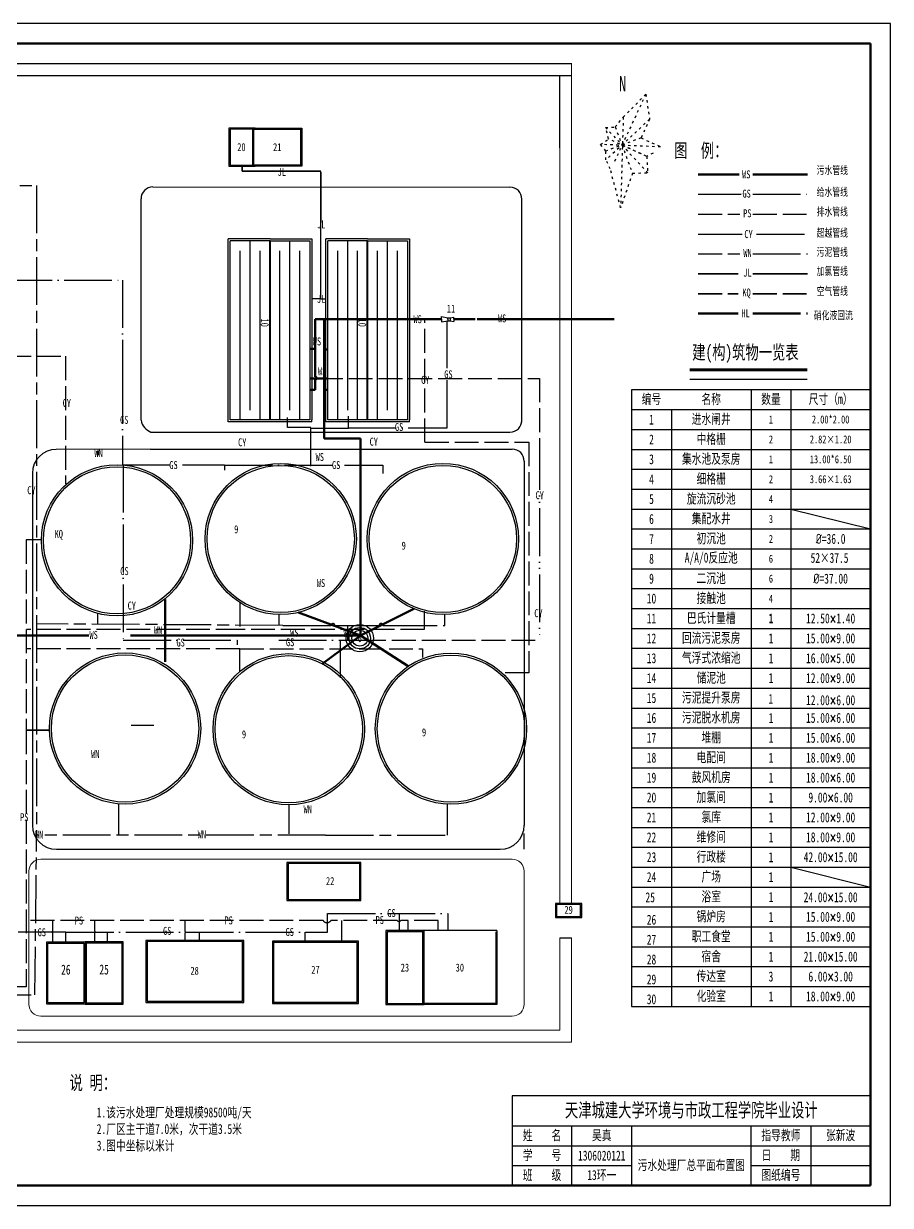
# Model space of a CAD drawing. Header units: millimetres. Extents: x 4839 to 6835, y 14 to 1430.
# Drawn here: x 5245 to 5680, y 14 to 608 of the extents above; entities that cross this region are included whole.
import ezdxf
from ezdxf.enums import TextEntityAlignment as Align

# ---------------------------------------------------------------- set-up
doc = ezdxf.new("R2010")
doc.units = ezdxf.units.MM
for name, pattern in [('ACAD_ISO02W100', [15, 12, -3]), ('ACAD_ISO03W100', [30, 12, -18]), ('ACAD_ISO04W100', [30, 24, -3, 0, -3]), ('ACAD_ISO05W100', [33, 24, -3, 0, -3, 0, -3]), ('ACAD_ISO08W100', [36, 24, -3, 6, -3]), ('ACAD_ISO11W100', [33, 12, -3, 12, -3, 0, -3])]:
    doc.linetypes.add(name, pattern=pattern)
for name, color, linetype in [('其他构筑物', 200, 'Continuous'), ('厂区排水管线', 252, 'ACAD_ISO02W100'), ('厂区给水管', 150, 'ACAD_ISO04W100'), ('图框线和图表线', 7, 'Continuous'), ('文字', 7, 'Continuous'), ('污水处理构筑物', 6, 'Continuous'), ('绿地', 3, 'Continuous'), ('草地', 96, 'Continuous'), ('超越管线', 7, 'ACAD_ISO05W100'), ('辅助构筑物和建筑物', 1, 'Continuous')]:
    doc.layers.add(name, color=color, linetype=linetype)
for name, color, linetype, lineweight in [('加氯线', 4, 'Continuous', 35), ('污水管线', 5, 'Continuous', 50), ('污泥管线', 40, 'ACAD_ISO08W100', 50), ('消化液回流', 1, 'ACAD_ISO08W100', 50), ('空气管线', 30, 'ACAD_ISO11W100', 35)]:
    doc.layers.add(name, color=color, linetype=linetype, lineweight=lineweight)
doc.styles.add('52', font='', dxfattribs={"width": 0.7, "height": 5})
doc.styles.get("Standard").update_dxf_attribs({"font": 'txt', "bigfont": 'gbcbig.shx'})
doc.styles.add('长仿宋', font='simfang.ttf', dxfattribs={"width": 0.7, "height": 4})
doc.styles.get('52').set_extended_font_data('FangSong_GB2312')

msp = doc.modelspace()

# ---------------------------------------------------------------- linework, layer by layer
at = {"lineweight": -3}
for p, q in [((5680.15, 608.05), (4839.15, 608.05)), ((5680.15, 14.05), (5680.15, 608.05)), ((4839.15, 14.05), (5680.15, 14.05))]:
    msp.add_line(p, q, dxfattribs=at)
at = {"lineweight": 50}
for p, q in [((5670.15, 598.05), (4864.15, 598.05)), ((5670.15, 24.05), (5670.15, 598.05)), ((4864.15, 24.05), (5670.15, 24.05))]:
    msp.add_line(p, q, dxfattribs=at)
for p, q in [((5514.03, 545.68), (5514.03, 582.05)), ((5454.66, 459.46), (5454.66, 460.84)), ((5454.66, 460.84), (5457.81, 460.21)), ((5454.66, 459.46), (5454.66, 458.08)), ((5454.66, 458.08), (5457.81, 458.71)), ((5457.81, 459.46), (5457.81, 460.21)), ((5457.81, 460.21), (5459.01, 460.21)), ((5457.81, 459.46), (5457.81, 458.71)), ((5457.81, 458.71), (5459.01, 458.71)), ((5459.01, 460.21), (5460.81, 460.51)), ((5459.01, 460.21), (5459.01, 458.71)), ((5459.01, 458.71), (5460.81, 458.41)), ((5460.81, 459.46), (5460.81, 460.51)), ((5460.81, 459.98), (5460.81, 458.41)), ((5460.81, 459.46), (5460.81, 458.41)), ((5630.15, 364.05), (5670.15, 354.05)), ((5630.15, 184.05), (5670.15, 174.05))]:
    msp.add_line(p, q)
at = {"layer": '其他构筑物', "color": 0, "linetype": 'ACAD_ISO02W100', "lineweight": -3}
for p, q in [((5446.31, 397.64), (5446.31, 458.97)), ((5011.47, 440.84), (5265.79, 440.84)), ((5265.79, 440.84), (5265.79, 376.76)), ((5393, 429.76), (5503.9, 429.76)), ((5413.9, 399.52), (5413.9, 399.52)), ((5498.57, 281.66), (5484.55, 281.66))]:
    msp.add_line(p, q, dxfattribs=at)
at = {"layer": '加氯线'}
for p, q in [((5354.42, 536.35), (5354.42, 533.86)), ((5354.42, 533.86), (5394.08, 533.86)), ((5393.97, 533.62), (5393.97, 508.06)), ((5583.58, 482.3), (5603.68, 482.3)), ((5611.08, 482.3), (5638.58, 482.3))]:
    msp.add_line(p, q, dxfattribs=at)
at = {"layer": '厂区排水管线', "color": 40, "linetype": 'ACAD_ISO08W100', "lineweight": 30}
msp.add_line((5251.24, 526.71), (5251.24, 200.07), dxfattribs=at)
at = {"layer": '厂区排水管线', "color": 3, "linetype": 'ByBlock'}
for p, q in [((5309.67, 525.95), (5489.03, 525.86)), ((5303.67, 408.76), (5303.67, 519.95)), ((5495.03, 407.67), (5495.03, 519.86)), ((5308.67, 402.76), (5489.03, 402.67)), ((5308.5, 394.17), (5261.1, 394.06))]:
    msp.add_line(p, q, dxfattribs=at)
at = {"layer": '厂区排水管线'}
for p, q in [((5583.58, 512.3), (5604.55, 512.3)), ((5611.08, 512.3), (5638.58, 512.3)), ((5253.52, 348.54), (5246.01, 348.54)), ((5246.01, 348.54), (5246.01, 252.85)), ((5353.31, 316.96), (5353.31, 303.46)), ((5445.97, 312.65), (5445.97, 303.46)), ((5353.31, 303.46), (5246.16, 303.46)), ((5445.97, 303.46), (5353.31, 303.46)), ((5351.96, 298.11), (5351.96, 295.77)), ((5353.31, 293.78), (5246.01, 293.78)), ((5353.31, 282.34), (5353.31, 293.78)), ((5353.31, 293.78), (5445.08, 293.78)), ((5445.08, 293.78), (5445.08, 289.42)), ((5257.65, 252.85), (5246.01, 252.85)), ((5246.01, 252.85), (5246.01, 123.98)), ((5395.17, 157.29), (5246.01, 157.29)), ((5259.12, 157.29), (5259.12, 151.81)), ((5280.32, 157.29), (5280.32, 152.12)), ((5325.74, 157.29), (5325.74, 151.97)), ((5432.35, 157.3), (5399.04, 157.23)), ((5404.38, 157.24), (5404.38, 146.77)), ((5452.91, 157.29), (5434.2, 157.29)), ((5437.79, 157.29), (5437.79, 152.15)), ((5452.91, 152.15), (5452.91, 157.29)), ((5259.12, 151.07), (5259.12, 146.46)), ((5280.32, 150.82), (5280.32, 146.46)), ((5325.74, 150.82), (5325.74, 147.23)), ((5246.01, 123.98), (5218.27, 123.98))]:
    msp.add_line(p, q, dxfattribs=at)
at = {"layer": '厂区排水管线', "color": 4, "linetype": 'ByBlock', "lineweight": 30}
for q in [(5393.96, 508.06), (5389.48, 469.72), (5396.48, 469.72)]:
    msp.add_line((5393.96, 469.72), q, dxfattribs=at)
at = {"layer": '厂区排水管线', "color": 5, "linetype": 'ACAD_ISO04W100', "lineweight": -3}
for p, q in [((5204.87, 479.19), (5294.38, 479.19)), ((5294.38, 479.19), (5294.38, 431.01)), ((5457.5, 404.84), (5457.5, 458.51)), ((5294.38, 431.01), (5294.38, 386.26)), ((5377.21, 405.02), (5377.21, 410.09)), ((5407.91, 404.79), (5407.91, 410.78)), ((5388.98, 405.02), (5377.21, 405.02)), ((5388.98, 385.65), (5388.98, 405.02)), ((5388.98, 404.79), (5407.91, 404.79)), ((5407.87, 404.84), (5457.5, 404.84)), ((5294.38, 386.26), (5345.61, 386.26)), ((5294.74, 386.36), (5294.74, 298.11)), ((5345.61, 386.26), (5345.61, 383.67)), ((5345.71, 386.18), (5425.16, 386.18)), ((5425.16, 386.18), (5425.16, 381.88)), ((5294.74, 298.11), (5351.96, 298.11)), ((5372.92, 298.11), (5424.59, 298.11)), ((5403.67, 298.11), (5403.67, 279.3))]:
    msp.add_line(p, q, dxfattribs=at)
at = {"layer": '厂区排水管线', "color": 5, "linetype": 'ByBlock', "lineweight": 50}
for p, q in [((5471.49, 459.46), (5460.81, 459.46)), ((5395.62, 444.3), (5397.65, 444.3)), ((5388.5, 429.76), (5397.5, 429.76)), ((5395.64, 424.04), (5397.67, 424.04)), ((5395.64, 424.04), (5395.64, 399.52)), ((5395.64, 399.52), (5413.9, 399.52)), ((5414.02, 300.53), (5413.9, 399.52)), ((5315.76, 318.67), (5315.76, 300.73)), ((5414.02, 300.53), (5382.78, 312.08)), ((5414.02, 300.53), (5440.7, 313.95)), ((5414.02, 300.53), (5298.33, 300.53)), ((5315.76, 287.25), (5315.76, 300.55))]:
    msp.add_line(p, q, dxfattribs=at)
at = {"layer": '厂区排水管线', "color": 0, "linetype": 'ACAD_ISO02W100', "lineweight": -3}
for p, q in [((5503.9, 429.76), (5503.9, 397.64)), ((5446.31, 397.64), (5498.57, 397.64)), ((5498.57, 397.64), (5498.57, 281.66)), ((5414.75, 298.11), (5504.04, 298.11)), ((5246.01, 252.85), (5257.65, 252.85))]:
    msp.add_line(p, q, dxfattribs=at)
at = {"layer": '厂区排水管线', "color": 6, "linetype": 'ByBlock'}
for p, q in [((5389.5, 407.82), (5389.5, 408.82)), ((5438.5, 407.82), (5438.5, 408.82))]:
    msp.add_line(p, q, dxfattribs=at)
at = {"layer": '厂区排水管线', "color": 3, "linetype": 'ByBlock', "lineweight": -3}
for p, q in [((5308.5, 394.17), (5490.19, 394.17)), ((5496.19, 388.17), (5496.19, 205.06)), ((5249.13, 382.06), (5249.13, 205.06)), ((5496.19, 193.06), (5496.19, 201)), ((5261.13, 193.06), (5484.19, 193.06))]:
    msp.add_line(p, q, dxfattribs=at)
at = {"layer": '厂区排水管线', "color": 0, "linetype": 'ACAD_ISO05W100', "lineweight": -3}
for p, q in [((5503.9, 397.64), (5503.9, 298.11)), ((5298.74, 255.43), (5310.17, 255.43))]:
    msp.add_line(p, q, dxfattribs=at)
at = {"layer": '厂区排水管线', "color": 3, "linetype": 'ByBlock', "lineweight": 30}
msp.add_line((5281.93, 391.18), (5281.93, 391.18), dxfattribs=at)
at = {"layer": '厂区排水管线', "color": 0, "linetype": 'ByBlock', "lineweight": -3}
for centre, radius in [((5291.61, 348.33), 38), ((5373.86, 349.02), 38), ((5455.34, 349.02), 38), ((5291.61, 348.33), 37), ((5373.86, 349.02), 37), ((5455.34, 349.02), 37), ((5295.65, 253.76), 38), ((5377.9, 253.37), 38), ((5459.38, 253.66), 38), ((5295.65, 253.76), 37), ((5377.9, 253.37), 37), ((5459.38, 253.66), 37)]:
    msp.add_circle(centre, radius, dxfattribs=at)
at = {"layer": '厂区排水管线', "color": 3, "linetype": 'ByBlock'}
for centre, radius, start, end in [((5309.67, 519.95), 6, 90, 180), ((5489.03, 519.86), 6, 360, 90), ((5311.37, 410.09), 7.81, 189.80557, 249.80557), ((5489.03, 408.67), 6, 270, 0)]:
    msp.add_arc(centre, radius, start, end, dxfattribs=at)
at = {"layer": '厂区排水管线', "color": 3, "linetype": 'ByBlock', "lineweight": -3}
for centre, radius, start, end in [((5261.13, 382.06), 12, 90.13996, 180), ((5490.19, 388.17), 6, 0, 90), ((5261.13, 205.06), 12, 180, 270), ((5484.19, 205.06), 12, 270, 0)]:
    msp.add_arc(centre, radius, start, end, dxfattribs=at)
at = {"layer": '厂区排水管线'}
for centre, radius, start, end in [((5397.12, 158.37), 2.23, 208.8334, 329.26702), ((5433.28, 157.88), 1.1, 212.33259, 327.52425), ((5259.02, 151.44), 0.387, 285.10961, 74.89039), ((5279.96, 151.47), 0.748, 299.26813, 60.73187), ((5325.37, 151.39), 0.681, 302.41396, 57.58604)]:
    msp.add_arc(centre, radius, start, end, dxfattribs=at)
at = {"layer": '厂区给水管'}
for p, q in [((5583.58, 522.3), (5605.13, 522.3)), ((5611.08, 522.3), (5638.58, 522.3)), ((5397.41, 151.46), (5397.41, 160.81)), ((5397.41, 160.81), (5457.8, 160.81)), ((5433.32, 160.81), (5433.32, 152.15)), ((5457.8, 160.81), (5457.8, 152.15)), ((5265.94, 151.46), (5224.1, 151.46)), ((5265.94, 146.46), (5265.94, 151.46)), ((5265.94, 151.46), (5397.41, 151.46)), ((5286.74, 151.46), (5286.74, 146.46)), ((5332.9, 151.46), (5332.9, 147.23)), ((5385.93, 151.46), (5385.93, 146.77))]:
    msp.add_line(p, q, dxfattribs=at)
at = {"layer": '图框线和图表线', "color": 0, "linetype": 'ACAD_ISO03W100', "ltscale": 0.1}
for p, q in [((5557.28, 572.55), (5541.03, 537.66)), ((5557.28, 572.55), (5541.03, 537.66)), ((5545.95, 561.01), (5557.28, 572.55)), ((5545.95, 561.01), (5557.28, 572.55)), ((5557.28, 572.55), (5559.2, 560)), ((5557.28, 572.55), (5559.2, 560)), ((5559.2, 560), (5537.27, 539.54)), ((5559.2, 560), (5537.27, 539.54)), ((5541.9, 556.11), (5545.95, 561.01)), ((5541.9, 556.11), (5545.95, 561.01)), ((5545.95, 561.01), (5544.64, 515.45)), ((5545.95, 561.01), (5544.64, 515.45)), ((5559.2, 560), (5554.93, 550.63)), ((5559.2, 560), (5554.93, 550.63)), ((5537.06, 555.85), (5541.9, 556.11)), ((5537.06, 555.85), (5541.9, 556.11)), ((5537.06, 555.85), (5558.27, 533.13)), ((5538.59, 550.08), (5537.06, 555.85)), ((5537.06, 555.85), (5558.27, 533.13)), ((5538.59, 550.08), (5537.06, 555.85)), ((5541.9, 556.11), (5545.3, 547.03)), ((5541.9, 556.11), (5545.3, 547.03)), ((5534.56, 547.34), (5538.59, 550.08)), ((5534.56, 547.34), (5538.59, 550.08)), ((5564.63, 546.08), (5534.56, 547.34)), ((5537.21, 544), (5534.56, 547.34)), ((5564.63, 546.08), (5534.56, 547.34)), ((5537.21, 544), (5534.56, 547.34)), ((5554.93, 550.63), (5537.21, 544)), ((5554.93, 550.63), (5537.21, 544)), ((5557.81, 541.33), (5538.59, 550.08)), ((5557.81, 541.33), (5538.59, 550.08)), ((5545.3, 547.03), (5557.81, 541.33)), ((5545.3, 547.03), (5557.81, 541.33)), ((5537.27, 539.54), (5537.21, 544)), ((5537.27, 539.54), (5537.21, 544)), ((5539.43, 535), (5537.27, 539.54)), ((5539.43, 535), (5537.27, 539.54)), ((5544.64, 515.45), (5539.43, 535)), ((5544.64, 515.45), (5539.43, 535)), ((5550.61, 532.84), (5544.64, 515.45)), ((5550.61, 532.84), (5544.64, 515.45))]:
    msp.add_line(p, q, dxfattribs=at)
at = {"layer": '图框线和图表线', "linetype": 'ACAD_ISO03W100', "ltscale": 0.1}
for p, q in [((5545.3, 547.03), (5550.61, 532.84)), ((5545.3, 547.03), (5550.61, 532.84)), ((5554.93, 550.63), (5564.3, 546.37)), ((5554.93, 550.63), (5564.3, 546.37)), ((5560.92, 542.91), (5557.81, 541.33)), ((5560.92, 542.91), (5557.81, 541.33)), ((5557.81, 541.33), (5558.27, 533.13)), ((5557.81, 541.33), (5558.27, 533.13)), ((5550.61, 532.84), (5558.27, 533.13)), ((5550.61, 532.84), (5558.27, 533.13))]:
    msp.add_line(p, q, dxfattribs=at)
at = {"layer": '图框线和图表线', "lineweight": 70}
msp.add_line((5579.37, 434.11), (5638.37, 434.11), dxfattribs=at)
at = {"layer": '图框线和图表线'}
for p, q in [((5638.37, 429.11), (5579.37, 429.11)), ((5670.15, 424.05), (5550.15, 424.05)), ((5550.15, 424.05), (5550.15, 414.05)), ((5610.15, 424.05), (5610.15, 114.05)), ((5630.15, 424.19), (5630.15, 114.05)), ((5550.15, 414.05), (5550.15, 114.05)), ((5550.15, 414.05), (5670.15, 414.05)), ((5570.15, 414.05), (5570.15, 114.05)), ((5550.15, 404.05), (5670.15, 404.05)), ((5550.15, 394.05), (5670.15, 394.05)), ((5550.15, 384.05), (5670.15, 384.05)), ((5550.15, 374.05), (5670.15, 374.05)), ((5550.15, 364.05), (5670.15, 364.05)), ((5550.15, 354.05), (5670.15, 354.05)), ((5550.15, 344.05), (5670.15, 344.05)), ((5550.15, 334.05), (5670.15, 334.05)), ((5550.15, 324.05), (5670.15, 324.05)), ((5550.15, 314.05), (5670.15, 314.05)), ((5550.15, 304.05), (5670.15, 304.05)), ((5550.15, 294.05), (5670.15, 294.05)), ((5550.15, 284.05), (5670.15, 284.05)), ((5550.15, 274.05), (5670.15, 274.05)), ((5550.15, 264.05), (5670.15, 264.05)), ((5550.15, 254.05), (5670.15, 254.05)), ((5550.15, 244.05), (5670.15, 244.05)), ((5550.15, 234.05), (5670.15, 234.05)), ((5550.15, 224.05), (5670.15, 224.05)), ((5550.15, 214.05), (5670.15, 214.05)), ((5550.15, 204.05), (5670.15, 204.05)), ((5550.15, 194.05), (5670.15, 194.05)), ((5550.15, 184.05), (5670.15, 184.05)), ((5550.15, 174.05), (5670.15, 174.05)), ((5550.15, 164.05), (5670.15, 164.05)), ((5550.15, 154.05), (5670.15, 154.05)), ((5550.15, 144.05), (5670.15, 144.05)), ((5550.15, 134.05), (5670.15, 134.05)), ((5550.15, 124.05), (5670.15, 124.05)), ((5550.15, 114.05), (5670.15, 114.05)), ((5490.15, 54.05), (5670.15, 54.05)), ((5520.15, 24.05), (5520.15, 54.05)), ((5550.15, 54.05), (5550.15, 24.05)), ((5610.15, 24.05), (5610.15, 54.05)), ((5640.15, 54.05), (5640.15, 24.05)), ((5490.15, 44.05), (5670.15, 44.05)), ((5490.15, 34.05), (5550.15, 34.05)), ((5610.15, 34.05), (5670.15, 34.05))]:
    msp.add_line(p, q, dxfattribs=at)
at = {"layer": '图框线和图表线', "lineweight": -3}
for p, q in [((5670.15, 69.05), (5490.15, 69.05)), ((5490.15, 69.05), (5490.15, 24.05))]:
    msp.add_line(p, q, dxfattribs=at)
at = {"layer": '污水处理构筑物', "lineweight": -3}
for p, q in [((5368.5, 499.82), (5347.5, 499.82)), ((5347.5, 407.82), (5347.5, 499.82)), ((5368.5, 499.82), (5389.5, 499.82)), ((5389.5, 499.82), (5389.5, 408.82)), ((5396.5, 407.82), (5396.5, 499.82)), ((5417.5, 499.82), (5396.5, 499.82)), ((5417.5, 499.82), (5438.5, 499.82)), ((5438.5, 499.82), (5438.5, 408.82)), ((5348.5, 408.82), (5348.5, 498.82)), ((5368.5, 498.82), (5348.5, 498.82)), ((5353.5, 408.82), (5353.5, 493.82)), ((5358.5, 413.82), (5358.5, 498.82)), ((5363.5, 408.82), (5363.5, 493.82)), ((5368.2, 498.82), (5368.2, 408.82)), ((5368.5, 498.82), (5368.5, 408.82)), ((5368.5, 498.82), (5388.5, 498.82)), ((5373.5, 408.82), (5373.5, 493.82)), ((5378.5, 413.82), (5378.5, 498.82)), ((5383.5, 408.82), (5383.5, 493.82)), ((5388.5, 498.82), (5388.5, 408.82)), ((5397.5, 408.82), (5397.5, 498.82)), ((5417.5, 498.82), (5397.5, 498.82)), ((5402.5, 408.82), (5402.5, 493.82)), ((5407.5, 413.82), (5407.5, 498.82)), ((5412.5, 408.82), (5412.5, 493.82)), ((5417.2, 498.82), (5417.2, 408.82)), ((5417.5, 498.82), (5417.5, 408.82)), ((5417.5, 498.82), (5437.5, 498.82)), ((5422.5, 408.82), (5422.5, 493.82)), ((5427.5, 413.82), (5427.5, 498.82)), ((5432.5, 408.82), (5432.5, 493.82)), ((5437.5, 498.82), (5437.5, 408.82)), ((5368.5, 407.82), (5347.5, 407.82)), ((5368.5, 408.82), (5348.5, 408.82)), ((5388.5, 408.82), (5368.5, 408.82)), ((5389.5, 407.82), (5368.5, 407.82)), ((5417.5, 407.82), (5396.5, 407.82)), ((5417.5, 408.82), (5397.5, 408.82)), ((5437.5, 408.82), (5417.5, 408.82)), ((5438.5, 407.82), (5417.5, 407.82))]:
    msp.add_line(p, q, dxfattribs=at)
at = {"layer": '污水处理构筑物', "color": 6, "lineweight": -2}
for points in [[(5361.02, 555.55), (5347.82, 555.55), (5347.82, 536.35), (5361.02, 536.35)], [(5359.22, 555.55), (5384.42, 555.55), (5384.42, 536.35), (5359.22, 536.35)]]:
    msp.add_lwpolyline(points, dxfattribs=at)
for points in [[(5348.42, 554.95), (5348.42, 536.95), (5360.42, 536.95), (5360.42, 554.95)], [(5383.82, 554.95), (5383.82, 536.95), (5359.82, 536.95), (5359.82, 554.95)]]:
    msp.add_lwpolyline(points, close=True, dxfattribs=at)
at = {"layer": '污水处理构筑物'}
for radius in [6.92, 5.38, 3.97]:
    msp.add_circle((5413.59, 299.16), radius, dxfattribs=at)
at = {"layer": '污水管线', "lineweight": 50}
for p, q in [((5583.58, 532.3), (5604.26, 532.3)), ((5611.08, 532.3), (5638.58, 532.3)), ((5648.58, 532.3), (5648.58, 532.3))]:
    msp.add_line(p, q, dxfattribs=at)
at = {"layer": '污水管线'}
for p, q in [((5391.24, 430.53), (5391.24, 459.46)), ((5391.24, 459.46), (5395.62, 459.46)), ((5395.62, 430.22), (5395.62, 459.46)), ((5395.62, 459.46), (5454.66, 459.46)), ((5472.49, 459.46), (5541.41, 459.46)), ((5388.5, 444.59), (5391.24, 444.59)), ((5394.97, 429.76), (5389.5, 429.76)), ((5391.24, 423.91), (5391.24, 429.11)), ((5394.97, 429.76), (5397.5, 429.76)), ((5395.62, 424.04), (5395.62, 429.54)), ((5388.5, 423.91), (5391.24, 423.91)), ((5396.5, 424.04), (5395.62, 424.04)), ((5277.4, 300.53), (5114.99, 300.53)), ((5414.02, 300.53), (5394.49, 286.02)), ((5414.02, 300.53), (5437.89, 285))]:
    msp.add_line(p, q, dxfattribs=at)
for centre, radius in [((5391.24, 429.82), 0.711), ((5395.62, 429.88), 0.339)]:
    msp.add_arc(centre, radius, 270, 90, dxfattribs=at)
at = {"layer": '污泥管线', "lineweight": 30}
for p, q in [((5215.76, 526.66), (5251.24, 526.71)), ((5611.08, 492.3), (5638.58, 492.3)), ((5281.93, 306.15), (5281.93, 311.4)), ((5372.84, 311.36), (5372.84, 305.68)), ((5456.35, 305.55), (5456.35, 310.9)), ((5374.99, 305.54), (5251.24, 306.35)), ((5374.99, 305.54), (5395.88, 305.55)), ((5395.88, 305.55), (5399.18, 305.54)), ((5401.08, 305.55), (5423.25, 305.57)), ((5407.48, 305.55), (5407.48, 298.34)), ((5425.2, 305.56), (5428.4, 305.55)), ((5428.4, 305.55), (5456.35, 305.55)), ((5292.4, 215.9), (5292.4, 200.51)), ((5377.86, 215.37), (5377.86, 200.79)), ((5457.44, 215.71), (5457.44, 200.07)), ((5250.38, 119.95), (5251.24, 200.07)), ((5396.41, 200.07), (5251.24, 200.07)), ((5396.41, 200.07), (5457.44, 200.07)), ((4972.54, 119.95), (5250.38, 119.95))]:
    msp.add_line(p, q, dxfattribs=at)
at = {"layer": '污泥管线', "linetype": 'ACAD_ISO02W100', "lineweight": 30}
msp.add_line((5583.58, 492.3), (5604.55, 492.3), dxfattribs=at)
at = {"layer": '污泥管线'}
msp.add_line((5281.93, 391.18), (5281.93, 393.26), dxfattribs=at)
at = {"layer": '污泥管线', "lineweight": 30}
for centre in [(5400.13, 305.53), (5424.21, 305.57)]:
    msp.add_arc(centre, 0.954, 0, 180, dxfattribs=at)
at = {"layer": '消化液回流'}
for p, q in [((5583.58, 462.3), (5603.68, 462.3)), ((5611.08, 462.3), (5638.58, 462.3))]:
    msp.add_line(p, q, dxfattribs=at)
at = {"layer": '空气管线'}
for p, q in [((5583.58, 472.3), (5603.68, 472.3)), ((5611.08, 472.3), (5638.58, 472.3))]:
    msp.add_line(p, q, dxfattribs=at)
at = {"layer": '绿地', "lineweight": -3}
for p, q in [((4882.29, 588.05), (5520.05, 588.05)), ((4888.29, 582.05), (5520.03, 582.05))]:
    msp.add_line(p, q, dxfattribs=at)
at = {"layer": '草地', "color": 3, "lineweight": 9}
for p, q in [((5520.03, 588.05), (5520.03, 165.87)), ((5514.03, 582.05), (5514.03, 165.87)), ((5514.03, 102.14), (5514.03, 148.55)), ((5520.03, 96.14), (5520.03, 148.55)), ((4888.29, 102.14), (5514.03, 102.14)), ((4882.29, 96.14), (5520.03, 96.14))]:
    msp.add_line(p, q, dxfattribs=at)
at = {"layer": '草地'}
msp.add_line((5514.03, 148.55), (5520.03, 148.55), dxfattribs=at)
at = {"layer": '草地', "color": 3, "lineweight": 9}
msp.add_lwpolyline([(5247.36, 115.14, 0.414214), (5253.36, 109.14), (5490.19, 109.14, 0.414214), (5496.19, 115.14), (5496.19, 182, 0.414214), (5490.19, 188), (5253.36, 188, 0.414214), (5247.36, 182)], format="xyb", close=True, dxfattribs=at)
at = {"layer": '超越管线'}
for p, q in [((5583.58, 502.3), (5605.65, 502.3)), ((5612.95, 502.3), (5638.58, 502.3))]:
    msp.add_line(p, q, dxfattribs=at)
at = {"layer": '辅助构筑物和建筑物', "lineweight": -2}
for p, q in [((5445.26, 114.95), (5445.26, 152.15)), ((5445.86, 115.55), (5445.86, 151.55)), ((5481.86, 151.55), (5481.86, 115.55)), ((5482.46, 152.15), (5482.46, 114.95)), ((5482.46, 114.95), (5463.26, 114.95)), ((5481.86, 115.55), (5463.86, 115.55))]:
    msp.add_line(p, q, dxfattribs=at)
at = {"layer": '辅助构筑物和建筑物'}
for p, q in [((5482.46, 152.15), (5445.86, 152.15)), ((5463.86, 115.55), (5445.86, 115.55)), ((5463.26, 114.95), (5445.86, 114.95))]:
    msp.add_line(p, q, dxfattribs=at)
at = {"layer": '辅助构筑物和建筑物', "lineweight": -2}
for points in [[(5414.17, 167.27), (5414.17, 186.47), (5376.97, 186.47), (5376.97, 167.27)], [(5413.57, 167.87), (5413.57, 185.87), (5377.57, 185.87), (5377.57, 167.87)], [(5525.08, 165.87), (5511.88, 165.87), (5511.88, 158.67), (5525.08, 158.67)], [(5524.48, 165.27), (5512.48, 165.27), (5512.48, 159.27), (5524.48, 159.27)], [(5426.66, 114.95), (5445.86, 114.95), (5445.86, 152.15), (5426.66, 152.15)], [(5427.26, 115.55), (5445.26, 115.55), (5445.26, 151.55), (5427.26, 151.55)], [(5256.34, 146.46), (5275.54, 146.46), (5275.54, 115.26), (5256.34, 115.26)], [(5256.94, 145.86), (5274.94, 145.86), (5274.94, 115.86), (5256.94, 115.86)], [(5275.54, 115.26), (5294.74, 115.26), (5294.74, 146.46), (5275.54, 146.46)], [(5276.14, 115.86), (5294.14, 115.86), (5294.14, 145.86), (5276.14, 145.86)], [(5306.1, 147.23), (5306.1, 116.03), (5355.3, 116.03), (5355.3, 147.23)], [(5306.7, 146.63), (5306.7, 116.63), (5354.7, 116.63), (5354.7, 146.63)], [(5369.7, 146.77), (5369.7, 115.57), (5412.9, 115.57), (5412.9, 146.77)], [(5370.3, 146.17), (5370.3, 116.17), (5412.3, 116.17), (5412.3, 146.17)]]:
    msp.add_lwpolyline(points, close=True, dxfattribs=at)

# ---------------------------------------------------------------- texts
at = {"attachment_point": 5, "style": '长仿宋'}
for s, insert, char_height, width in [('20', (5354.12, 545.95), 4, 11.4), ('21', (5372.12, 545.95), 4, 23.4), ('11', (5459.44, 464.79), 4, 13.0194), ('硝化液回流', (5651.51, 461.22), 4, 23.3843), ('1', (5620.15, 409.05), 4, 20), ('2.00*2.00', (5650.15, 409.05), 4, 40), ('2', (5620.15, 399.05), 4, 20), ('2.82×1.20', (5650.15, 399.05), 4, 40), ('1', (5620.15, 389.05), 4, 20), ('13.00*6.50', (5650.15, 389.05), 4, 40), ('2', (5620.15, 379.05), 4, 20), ('3.66×1.63', (5650.15, 379.05), 4, 40), ('4', (5620.15, 369.05), 4, 20), ('3', (5620.15, 359.05), 4, 20), ('2', (5620.15, 349.05), 4, 20), ('6', (5620.15, 339.05), 4, 20), ('6', (5620.15, 329.05), 4, 20), ('{\\fISOCPEUR|b0|i0|c0|p34;%%C\\fSimSun|b0|i0|c134|p2;=}37.00', (5650.15, 329.05), 5, 40), ('4', (5620.15, 319.05), 4, 20), ('1', (5620.15, 309.05), 4, 20), ('6', (5413.59, 299.16), 4, 2.3084)]:
    msp.add_mtext(s, dxfattribs=dict(at, insert=insert, char_height=char_height, width=width))
at = {"char_height": 4, "width": 16.0711, "attachment_point": 5, "rotation": 270, "style": '长仿宋'}
for insert in [(5365.85, 457.73), (5414.85, 457.73)]:
    msp.add_mtext('10', dxfattribs=dict(at, insert=insert))
at = {"layer": 'Defpoints', "lineweight": -3, "char_height": 5, "width": 30, "attachment_point": 5, "style": '长仿宋'}
for s, insert in [('吴真', (5535.15, 49.05)), ('1306020121', (5535.15, 39.05)), ('13环一', (5535.15, 29.05))]:
    msp.add_mtext(s, dxfattribs=dict(at, insert=insert))
at = {"layer": '厂区排水管线', "color": 0, "linetype": 'ACAD_ISO05W100', "lineweight": -3, "char_height": 4, "attachment_point": 1, "style": '长仿宋'}
for s, width, insert in [('WS', 9.9372, (5440.56, 461.5)), ('WS', 9.9372, (5483, 461.9)), ('WS', 9.9372, (5389.98, 450.31)), ('WS', 9.9372, (5392.57, 435.33)), ('GS', 8.21, (5456.02, 433.79)), ('CY', 7.124, (5444.37, 430.97)), ('CY', 11.8925, (5264.29, 419.39)), ('GS', 8.21, (5293.14, 410.88)), ('GS', 8.21, (5431.25, 407.32)), ('CY', 5.9008, (5352.44, 399.63)), ('CY', 6.4929, (5418.52, 399.95)), ('WS', 9.9372, (5391.4, 392.22)), ('GS', 8.21, (5317.89, 388.17)), ('GS', 8.21, (5399.62, 388.2)), ('CY', 9.1833, (5246.52, 375.51)), ('CY', 11.8925, (5501.89, 373)), ('GS', 8.21, (5293.25, 334.88)), ('WS', 9.9372, (5392, 328.86)), ('CY', 5.8632, (5296.94, 317.53)), ('CY', 11.8925, (5501.25, 313.7)), ('WS', 9.9372, (5378.62, 303.87)), ('WS', 9.9372, (5277.77, 302.82)), ('GS', 8.21, (5321.46, 298.95)), ('GS', 8.21, (5376.48, 299.12)), ('GS', 8.21, (5427.41, 163)), ('GS', 8.21, (5251.71, 153.34)), ('GS', 8.21, (5314.75, 154.04)), ('GS', 8.21, (5376.26, 153.48))]:
    msp.add_mtext_dynamic_manual_height_columns(s, width=width, gutter_width=20, heights=[0], dxfattribs=dict(at, insert=insert))
at = {"layer": '厂区排水管线', "color": 5, "linetype": 'ByBlock', "lineweight": 50, "char_height": 4, "attachment_point": 1, "style": '长仿宋'}
for insert in [(5350.48, 355.89), (5434.61, 347.67), (5354.37, 252.81), (5444.82, 253.84)]:
    msp.add_mtext_dynamic_manual_height_columns('{\\C0;9}', width=22.0928, gutter_width=20, heights=[0], dxfattribs=dict(at, insert=insert))
at = {"layer": '厂区排水管线', "color": 0, "linetype": 'ACAD_ISO05W100', "lineweight": -3, "insert": (5640.07, 342.02), "char_height": 5, "attachment_point": 1, "style": '长仿宋'}
msp.add_mtext('52×37.5', dxfattribs=at)
at = {"layer": '图框线和图表线', "style": '52', "width": 0.7}
msp.add_text('N', height=7.7, dxfattribs=at).set_placement((5545.63, 577.83), align=Align.MIDDLE)
msp.add_text('N', height=7.7, dxfattribs=at).set_placement((5545.63, 577.83), align=Align.MIDDLE)
at = {"layer": '图框线和图表线', "insert": (5281.43, 63.28), "char_height": 5, "width": 110.444, "attachment_point": 1, "style": '长仿宋'}
msp.add_mtext('{\\fFangSong_GB2312|b0|i0|c134|p49;1.}该污水处理厂处理规模{\\fFangSong_GB2312|b0|i0|c134|p49;98500}吨{\\fFangSong_GB2312|b0|i0|c134|p49;/}天{\\fFangSong_GB2312|b0|i0|c134|p49;\\P2.}厂区主干道{\\fFangSong_GB2312|b0|i0|c134|p49;7.0}米，次干道{\\fFangSong_GB2312|b0|i0|c134|p49;3.5}米{\\fFangSong_GB2312|b0|i0|c134|p49;\\P3.}图中坐标以米计', dxfattribs=at)
at = {"layer": '文字', "style": '长仿宋'}
for s, insert, char_height, width, attachment_point in [('图  例：', (5571.6, 547.81), 7, 40.6245, 1), ('JL', (5372.31, 535.55), 4, 10.7768, 1), ('WS', (5605.65, 534.3), 4, 10.7768, 1), ('GS', (5605.83, 524.61), 4, 10.7768, 1), ('PS', (5606.19, 514.74), 4, 10.7768, 1), ('JL', (5392.16, 509.14), 4, 10.7768, 1), ('CY', (5606.81, 504.27), 4, 10.7768, 1), ('WN', (5606.29, 494.75), 4, 10.7768, 1), ('JL', (5606.25, 484.9), 4, 10.7768, 1), ('JL', (5392.06, 471.73), 4, 10.7768, 1), ('KQ', (5605.78, 474.9), 4, 10.7768, 1), ('KQ', (5605.78, 474.9), 4, 10.7768, 1), ('建(构)筑物一览表', (5580.63, 446.38), 7, 75, 1), ('编号', (5560.15, 419.05), 5, 20, 5), ('名称', (5590.15, 419.05), 5, 40, 5), ('{\\fFangSong|b0|i0|c134|p49;\\W0.7;数量}', (5620.15, 419.05), 5, 20, 5), ('尺寸（m）', (5650.15, 419.05), 5, 40, 5), ('1', (5560.15, 409.05), 5, 20, 5), ('{\\fFangSong|b0|i0|c134|p49;\\W0.7;进水闸井}', (5590.15, 409.05), 5, 40, 5), ('中格栅', (5590.15, 399.05), 5, 40, 5), ('WN', (5280.23, 394.23), 4, 10.7768, 1), ('{\\fFangSong|b0|i0|c134|p49;\\W0.7;集水池及泵房}', (5590.15, 389.05), 5, 40, 5), ('3', (5560.15, 389.05), 5, 20, 5), ('4', (5560.15, 379.05), 5, 20, 5), ('{\\fFangSong|b0|i0|c134|p49;\\W0.7;细格栅}', (5590.15, 379.05), 5, 40, 5), ('5', (5560.15, 369.05), 5, 20, 5), ('旋流沉砂池', (5590.15, 369.05), 5, 40, 5), ('集配水井', (5590.15, 359.05), 5, 40, 5), ('6', (5560.15, 359.05), 5, 20, 5), ('KQ', (5260.25, 353.59), 4, 10.7768, 1), ('7', (5560.15, 349.05), 5, 20, 5), ('{\\fFangSong|b0|i0|c134|p49;\\W0.7;初沉池}', (5590.15, 349.05), 5, 40, 5), ('{\\fISOCPEUR|b0|i0|c0|p34;%%C\\fSimSun|b0|i0|c134|p2;=}36.0', (5650.15, 349.05), 5, 40, 5), ('8', (5560.15, 339.05), 5, 20, 5), ('{\\fFangSong|b0|i0|c134|p49;\\W0.7;A/A/0反应池}', (5590.15, 339.05), 5, 40, 5), ('9', (5560.15, 329.05), 5, 20, 5), ('{\\fFangSong|b0|i0|c134|p49;\\W0.7;二沉池}', (5590.15, 329.05), 5, 40, 5), ('10', (5560.15, 319.05), 5, 20, 5), ('{\\fFangSong|b0|i0|c134|p49;\\W0.7;接触池}', (5590.15, 319.05), 5, 40, 5), ('11', (5560.15, 309.05), 5, 20, 5), ('{\\fFangSong|b0|i0|c134|p49;\\W0.7;巴氏计量槽}', (5590.15, 309.05), 5, 40, 5), ('{\\fFangSong|b0|i0|c134|p49;\\W0.7;1}', (5620.15, 309.05), 5, 20, 5), ('12.50{\\Ftxt,gbcbig|c134;×}1.40', (5650.15, 309.05), 5, 40, 5), ('WN', (5310.15, 305.18), 4, 10.7768, 1), ('WN', (5405.41, 303.7), 4, 10.7768, 1), ('12', (5560.15, 299.05), 5, 20, 5), ('{\\fFangSong|b0|i0|c134|p49;\\W0.7;回流污泥泵房}', (5590.15, 299.05), 5, 40, 5), ('{\\fFangSong|b0|i0|c134|p49;\\W0.7;1}', (5620.15, 299.05), 5, 20, 5), ('15.00{\\Ftxt,gbcbig|c134;×}9.00', (5650.15, 299.05), 5, 40, 5), ('13', (5560.15, 289.05), 5, 20, 5), ('{\\fFangSong_GB2312|b0|i0|c134|p49;气浮式浓缩池}', (5590.15, 289.05), 5, 40, 5), ('1', (5620.15, 289.05), 5, 20, 5), ('16.00{\\Ftxt,gbcbig|c134;×}5.00', (5650.15, 289.05), 5, 40, 5), ('14', (5560.15, 279.05), 5, 20, 5), ('{\\fFangSong_GB2312|b0|i0|c134|p49;储泥池}', (5590.15, 279.05), 5, 40, 5), ('{\\fFangSong|b0|i0|c134|p49;\\W0.7;1}', (5620.15, 279.05), 5, 20, 5), ('12.00{\\Ftxt,gbcbig|c134;×}9.00', (5650.15, 279.05), 5, 40, 5), ('15', (5560.15, 269.05), 5, 20, 5), ('{\\fFangSong_GB2312|b0|i0|c134|p49;污泥提升泵房}', (5590.15, 269.04), 5, 40, 5), ('1', (5620.14, 268.65), 5, 20, 5), ('12.00{\\Ftxt,gbcbig|c134;×}6.00', (5650.15, 267.95), 5, 40, 5), ('16', (5560.15, 259.05), 5, 20, 5), ('{\\fFangSong_GB2312|b0|i0|c134|p49;污泥脱水机房}', (5590.15, 259.05), 5, 40, 5), ('{\\fFangSong|b0|i0|c134|p49;\\W0.7;1}', (5620.15, 259.05), 5, 20, 5), ('15.00{\\Ftxt,gbcbig|c134;×}6.00', (5650.15, 259.05), 5, 40, 5), ('17', (5560.15, 249.05), 5, 20, 5), ('{\\fFangSong|b0|i0|c134|p49;\\W0.7;堆棚}', (5590.15, 249.05), 5, 40, 5), ('{\\fFangSong|b0|i0|c134|p49;\\W0.7;1}', (5620.15, 249.05), 5, 20, 5), ('15.00{\\Ftxt,gbcbig|c134;×}6.00', (5650.15, 249.05), 5, 40, 5), ('WN', (5278.6, 242.95), 4, 10.7768, 1), ('18', (5560.15, 239.05), 5, 20, 5), ('{\\fFangSong_GB2312|b0|i0|c134|p49;电配间}', (5590.15, 239.05), 5, 40, 5), ('{\\fFangSong|b0|i0|c134|p49;\\W0.7;1}', (5620.15, 239.05), 5, 20, 5), ('18.00{\\Ftxt,gbcbig|c134;×}9.00', (5650.15, 239.05), 5, 40, 5), ('{\\fFangSong_GB2312|b0|i0|c134|p49;鼓风机房}', (5590.15, 229.05), 5, 40, 5), ('19', (5560.15, 229.05), 5, 20, 5), ('{\\fFangSong|b0|i0|c134|p49;\\W0.7;1}', (5620.15, 229.05), 5, 20, 5), ('18.00{\\Ftxt,gbcbig|c134;×}6.00', (5650.15, 229.05), 5, 40, 5), ('20', (5560.15, 219.05), 5, 20, 5), ('{\\fFangSong|b0|i0|c134|p49;\\W0.7;加氯间}', (5590.15, 219.05), 5, 40, 5), ('{\\fFangSong|b0|i0|c134|p49;\\W0.7;1}', (5620.15, 219.05), 5, 20, 5), ('9.00{\\Ftxt,gbcbig|c134;×}6.00', (5650.15, 219.05), 5, 40, 5), ('WN', (5385.35, 215.09), 4, 10.7768, 1), ('PS', (5242.93, 211.18), 4, 10.7768, 1), ('21', (5560.15, 209.05), 5, 20, 5), ('{\\fFangSong|b0|i0|c134|p49;\\W0.7;氯库}', (5590.15, 209.05), 5, 40, 5), ('{\\fFangSong|b0|i0|c134|p49;\\W0.7;1}', (5620.15, 209.05), 5, 20, 5), ('12.00{\\Ftxt,gbcbig|c134;×}9.00', (5650.15, 209.05), 5, 40, 5), ('WN', (5250.38, 202.41), 4, 10.7768, 1), ('WN', (5332.14, 202.61), 4, 10.7768, 1), ('{\\fFangSong|b0|i0|c134|p49;\\W0.7;维修间}', (5590.15, 199.05), 5, 40, 5), ('22', (5560.15, 199.05), 5, 20, 5), ('{\\fFangSong|b0|i0|c134|p49;\\W0.7;1}', (5620.15, 199.05), 5, 20, 5), ('18.00{\\Ftxt,gbcbig|c134;×}9.00', (5650.15, 199.05), 5, 40, 5), ('23', (5560.15, 189.05), 5, 20, 5), ('{\\fFangSong|b0|i0|c134|p49;\\W0.7;行政楼}', (5590.15, 189.05), 5, 40, 5), ('{\\fFangSong|b0|i0|c134|p49;\\W0.7;1}', (5620.15, 189.05), 5, 20, 5), ('42.00{\\Ftxt,gbcbig|c134;×}15.00', (5650.15, 189.05), 5, 40, 5), ('22', (5396.62, 179.08), 4, 0.9826, 1), ('24', (5560.15, 179.05), 5, 20, 5), ('{\\fFangSong_GB2312|b0|i0|c134|p49;广场}', (5590.15, 179.05), 5, 40, 5), ('{\\fFangSong|b0|i0|c134|p49;\\W0.7;1}', (5620.15, 179.05), 5, 20, 5), ('{\\fFangSong_GB2312|b0|i0|c134|p49;浴室}', (5590.15, 169.05), 5, 40, 5), ('25', (5559.5, 168.88), 5, 20, 5), ('{\\fFangSong|b0|i0|c134|p49;\\W0.7;1}', (5620.15, 169.05), 5, 20, 5), ('24.00{\\Ftxt,gbcbig|c134;×}15.00', (5650.15, 168.91), 5, 40, 5), ('{\\fFangSong_GB2312|b0|i0|c134|p49;锅炉房}', (5590.15, 159.05), 5, 40, 5), ('{\\fFangSong|b0|i0|c134|p49;\\W0.7;1}', (5620.15, 159.05), 5, 20, 5), ('15.00{\\Ftxt,gbcbig|c134;×}9.00', (5650.15, 159.05), 5, 40, 5), ('PS', (5270.39, 159.22), 4, 10.7768, 1), ('PS', (5345.58, 159.32), 4, 10.7768, 1), ('PS', (5421.5, 159.5), 4, 10.7768, 1), ('26', (5560.15, 157.62), 5, 20, 5), ('{\\fFangSong_GB2312|b0|i0|c134|p49;职工食堂}', (5590.15, 149.05), 5, 40, 5), ('{\\fFangSong|b0|i0|c134|p49;\\W0.7;1}', (5620.15, 149.05), 5, 20, 5), ('15.00{\\Ftxt,gbcbig|c134;×}9.00', (5650.15, 149.05), 5, 40, 5), ('{\\fFangSong_GB2312|b0|i0|c134|p49;宿舍}', (5590.15, 139.05), 5, 40, 5), ('28', (5560.15, 137.62), 5, 20, 5), ('{\\fFangSong|b0|i0|c134|p49;\\W0.7;1}', (5620.15, 139.05), 5, 20, 5), ('21.00{\\Ftxt,gbcbig|c134;×}15.00', (5650.15, 139.05), 5, 40, 5), ('26', (5263.53, 135.06), 5, 0.9826, 1), ('25', (5282.73, 135.1), 5, 1.2937, 1), ('28', (5328.51, 133.99), 4, 0.9826, 1), ('27', (5389.25, 134.5), 4, 0.9826, 1), ('{\\fFangSong|b0|i0|c134|p49;\\W0.7;传达室}', (5590.15, 129.05), 5, 40, 5), ('3', (5620.15, 129.05), 5, 20, 5), ('6.00{\\Ftxt,gbcbig|c134;×}3.00', (5650.15, 129.05), 5, 40, 5), ('29', (5560.15, 127.62), 5, 20, 5), ('30', (5560.15, 117.62), 5, 20, 5), ('{\\fFangSong|b0|i0|c134|p49;\\W0.7;化验室}', (5590.15, 119.05), 5, 40, 5), ('{\\fFangSong|b0|i0|c134|p49;\\W0.7;1}', (5620.15, 119.05), 5, 20, 5), ('18.00{\\Ftxt,gbcbig|c134;×}9.00', (5650.15, 119.05), 5, 40, 5), ('{\\fFangSong_GB2312|b0|i0|c134|p49;说 明：}', (5267.76, 79.22), 7, 40.6245, 1), ('{\\fFangSong_GB2312|b0|i0|c134|p49;天津城建大学环境与市政工程学院毕业设计}', (5580.15, 61.55), 7, 180, 5), ('{\\fFangSong_GB2312|b0|i0|c134|p49;姓    名}', (5505.15, 49.05), 5, 30, 5), ('{\\fFangSong_GB2312|b0|i0|c134|p49;指导教师}', (5625.15, 49.05), 5, 30, 5), ('张新波', (5655.15, 49.05), 5, 30, 5), ('{\\fFangSong_GB2312|b0|i0|c134|p49;学    号}', (5505.15, 39.05), 5, 30, 5), ('{\\fFangSong_GB2312|b0|i0|c134|p49;日    期}', (5625.15, 39.05), 5, 30, 5), ('{\\fFangSong_GB2312|b0|i0|c134|p49;污水处理厂总平面布置图}', (5580.15, 34.05), 5, 60, 5), ('{\\fFangSong_GB2312|b0|i0|c134|p49;班    级}', (5505.15, 29.05), 5, 30, 5), ('{\\fFangSong_GB2312|b0|i0|c134|p49;图纸编号}', (5625.15, 29.05), 5, 30, 5)]:
    msp.add_mtext(s, dxfattribs=dict(at, insert=insert, char_height=char_height, width=width, attachment_point=attachment_point))
at = {"layer": '文字', "char_height": 4, "attachment_point": 1, "style": '长仿宋'}
for s, insert in [('污水管线', (5643.13, 536.34)), ('给水管线', (5643.13, 525.44)), ('排水管线', (5643.13, 515.54)), ('超越管线', (5643.13, 504.89)), ('污泥管线', (5643.13, 495.25)), ('加氯管线', (5643.13, 485.61)), ('空气管线', (5643.13, 475.61))]:
    msp.add_mtext(s, dxfattribs=dict(at, insert=insert))
at = {"layer": '文字', "char_height": 5, "width": 20, "attachment_point": 5}
for s, insert in [('{\\fFangSong|b0|i0|c134|p49;\\W0.7;2}', (5560.15, 399.05)), ('{\\fFangSong|b0|i0|c134|p49;\\W0.7;27}', (5560.15, 147.62))]:
    msp.add_mtext(s, dxfattribs=dict(at, insert=insert))
at = {"layer": '消化液回流', "insert": (5607.41, 462.47), "char_height": 4, "width": 7.5125, "attachment_point": 5, "style": '长仿宋'}
msp.add_mtext('HL', dxfattribs=at)
at = {"layer": '超越管线', "insert": (5518.5, 162.58), "char_height": 4, "width": 6, "attachment_point": 5, "style": '长仿宋'}
msp.add_mtext('29', dxfattribs=at)
at = {"layer": '辅助构筑物和建筑物', "char_height": 4, "attachment_point": 5, "style": '长仿宋'}
for s, insert, width in [('{\\C7;23}', (5436.26, 133.55), 18), ('{\\C7;30}', (5463.86, 133.55), 36)]:
    msp.add_mtext(s, dxfattribs=dict(at, insert=insert, width=width))

doc.saveas('drawing.dxf')
